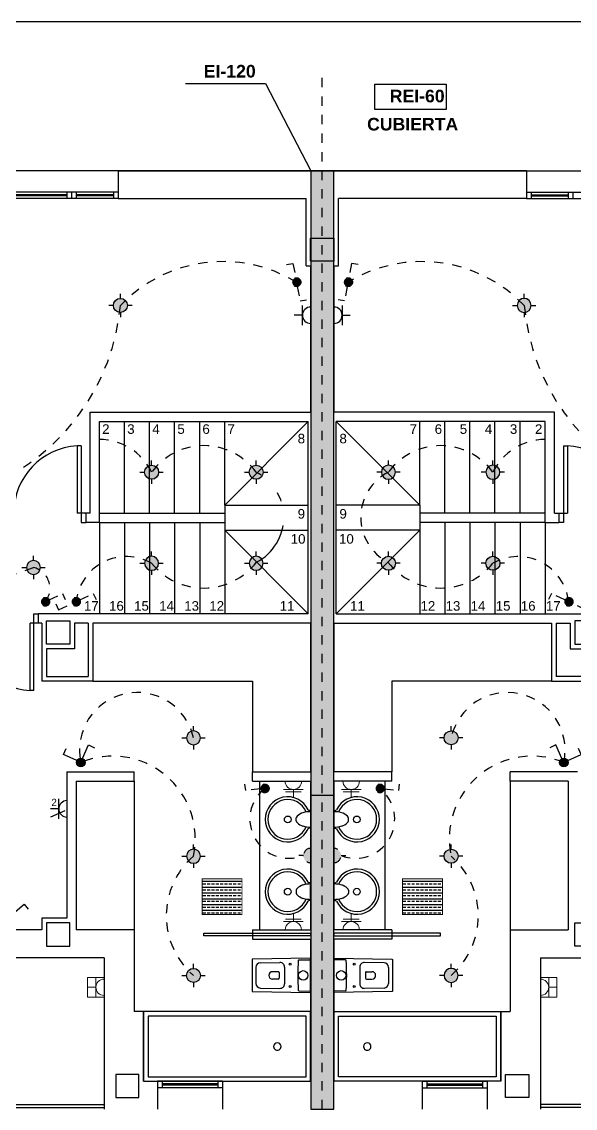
# Model space of a CAD drawing. Header units: millimetres. Extents: x 441156 to 441876, y 4514765 to 4515211.
# Drawn here: x 441441.08 to 441447.04, y 4515143.65 to 4515155.35 of the extents above; entities that cross this region are included whole.
import ezdxf
from ezdxf.enums import TextEntityAlignment as Align

# ---------------------------------------------------------------- set-up
doc = ezdxf.new("R2010")
doc.units = ezdxf.units.MM
for name, pattern in [('CONTINUA', [0]), ('CYPE_RAYAPUNTO', [0.4125, 0.2025, -0.105, 0, -0.105]), ('RAYITAS', [0.375, 0.25, -0.125])]:
    doc.linetypes.add(name, pattern=pattern)
doc.layers.add('01_cartela', color=6, linetype='Continuous', plot=False)
for name, color, linetype in [('01_eléctrico', 170, 'Continuous'), ('01_enchufes', 38, 'Continuous'), ('01_ladrillo', 13, 'Continuous'), ('01_mono PRIMERA', 2, 'Continuous'), ('01_proyección', 4, 'RAYITAS'), ('01_textos', 7, 'Continuous'), ('DIVISION', 5, 'Continuous'), ('INGIN ELECTRICIDAD TIERRAS', 86, 'Continuous')]:
    doc.layers.add(name, color=color, linetype=linetype)
doc.layers.add('INGIN ELECTRICIDAD FUERZA', color=38, linetype='Continuous', lineweight=5)
doc.styles.add('EBRA', font='')
doc.styles.add('NIEVES2', font='sanss___.ttf')
doc.styles.add('NIEVES3', font='swisseb.ttf')
doc.styles.get('EBRA').set_extended_font_data('Century Gothic')
pattern_1 = [(180, (438193.013744, 4515393.409335), (-1e-17, -0.0625), []), (180, (438192.982494, 4515393.440585), (-1e-17, -0.0625), [0.03125, -0.015625])]

# ---------------------------------------------------------------- blocks, each defined once
blk = doc.blocks.new('A$C065C7C63')
at = {"layer": '01_mono PRIMERA', "color": 254}
for p, q in [((7.657, 13.1, 0), (6.157, 13.1, 0)), ((7.657, 13.1, 0), (7.657, 12.8, 0)), ((7.657, 13.1, 0), (12.057, 13.1, 0)), ((12.057, 13.1, 0), (7.657, 13.1, 0)), ((12.057, 13.1, 0), (12.057, 12.8, 0)), ((12.057, 13.1, 0), (13.557, 13.1, 0)), ((7.657, 12.87, 0), (6.157, 12.87, 0)), ((7.107, 12.87, 0), (7.107, 12.8, 0)), ((7.157, 12.87, 0), (7.157, 12.8, 0)), ((7.207, 12.87, 0), (7.207, 12.8, 0)), ((7.607, 12.87, 0), (7.607, 12.8, 0)), ((12.057, 12.87, 0), (13.557, 12.87, 0)), ((12.107, 12.87, 0), (12.107, 12.8, 0)), ((12.507, 12.87, 0), (12.507, 12.8, 0)), ((12.557, 12.87, 0), (12.557, 12.8, 0)), ((7.657, 12.8, 0), (6.157, 12.8, 0)), ((7.107, 12.842, 0), (6.207, 12.842, 0)), ((7.107, 12.828, 0), (6.207, 12.828, 0)), ((7.607, 12.842, 0), (7.207, 12.842, 0)), ((7.607, 12.828, 0), (7.207, 12.828, 0)), ((7.657, 12.8, 0), (9.682, 12.8, 0)), ((9.682, 12.075, 0), (9.682, 12.8, 0)), ((10.032, 12.075, 0), (10.032, 12.8, 0)), ((12.057, 12.8, 0), (10.032, 12.8, 0)), ((12.057, 12.8, 0), (13.557, 12.8, 0)), ((12.107, 12.842, 0), (12.507, 12.842, 0)), ((12.107, 12.828, 0), (12.507, 12.828, 0)), ((9.682, 12.075, 0), (9.732, 12.075, 0)), ((9.732, 12.075, 0), (9.732, 10.5, 0)), ((9.982, 12.075, 0), (9.982, 10.5, 0)), ((9.982, 12.075, 0), (10.032, 12.075, 0)), ((7.357, 10.5, 0), (9.732, 10.5, 0)), ((7.357, 9.415, 0), (7.357, 10.5, 0)), ((12.357, 10.5, 0), (9.982, 10.5, 0)), ((12.357, 9.415, 0), (12.357, 10.5, 0)), ((7.457, 10.4, 0), (9.707, 10.4, 0)), ((7.457, 9.315, 0), (7.457, 10.4, 0)), ((7.727, 9.415, 0), (7.727, 10.4, 0)), ((7.997, 9.415, 0), (7.997, 10.4, 0)), ((8.267, 9.415, 0), (8.267, 10.4, 0)), ((8.537, 9.415, 0), (8.537, 10.4, 0)), ((8.807, 9.5, 0), (8.807, 10.4, 0)), ((8.807, 9.5, 0), (9.707, 10.4, 0)), ((9.707, 8.33, 0), (9.707, 10.4, 0)), ((12.257, 10.4, 0), (10.007, 10.4, 0)), ((10.907, 9.5, 0), (10.007, 10.4, 0)), ((10.007, 8.33, 0), (10.007, 10.4, 0)), ((10.907, 9.5, 0), (10.907, 10.4, 0)), ((11.177, 9.415, 0), (11.177, 10.4, 0)), ((11.447, 9.415, 0), (11.447, 10.4, 0)), ((11.717, 9.415, 0), (11.717, 10.4, 0)), ((11.987, 9.415, 0), (11.987, 10.4, 0)), ((12.257, 9.315, 0), (12.257, 10.4, 0)), ((7.259, 10.139, 0), (7.217, 10.139, 0)), ((7.217, 10.139, 0), (7.217, 9.415, 0)), ((7.259, 10.139, 0), (7.259, 9.315, 0)), ((12.456, 10.139, 0), (12.497, 10.139, 0)), ((12.456, 10.139, 0), (12.456, 9.315, 0)), ((12.497, 10.139, 0), (12.497, 9.415, 0)), ((8.807, 9.5, 0), (8.807, 8.33, 0)), ((8.807, 9.5, 0), (9.707, 9.5, 0)), ((10.907, 9.5, 0), (10.007, 9.5, 0)), ((10.907, 9.5, 0), (10.907, 8.33, 0)), ((7.309, 9.415, 0), (7.217, 9.415, 0)), ((7.357, 9.415, 0), (7.309, 9.415, 0)), ((7.309, 9.415, 0), (7.309, 9.315, 0)), ((7.457, 9.415, 0), (8.807, 9.415, 0)), ((12.257, 9.415, 0), (10.907, 9.415, 0)), ((12.357, 9.415, 0), (12.406, 9.415, 0)), ((12.406, 9.415, 0), (12.406, 9.315, 0)), ((12.406, 9.415, 0), (12.497, 9.415, 0)), ((7.259, 9.315, 0), (7.309, 9.315, 0)), ((7.457, 9.315, 0), (7.309, 9.315, 0)), ((7.457, 9.315, 0), (7.457, 8.33, 0)), ((7.457, 9.315, 0), (8.807, 9.315, 0)), ((7.727, 9.315, 0), (7.727, 8.33, 0)), ((7.997, 9.315, 0), (7.997, 8.33, 0)), ((8.267, 9.315, 0), (8.267, 8.33, 0)), ((8.537, 9.315, 0), (8.537, 8.33, 0)), ((8.807, 9.315, 0), (8.807, 9.23, 0)), ((10.907, 9.315, 0), (10.907, 9.23, 0)), ((12.257, 9.315, 0), (10.907, 9.315, 0)), ((11.177, 9.315, 0), (11.177, 8.33, 0)), ((11.447, 9.315, 0), (11.447, 8.33, 0)), ((11.717, 9.315, 0), (11.717, 8.33, 0)), ((11.987, 9.315, 0), (11.987, 8.33, 0)), ((12.257, 9.315, 0), (12.257, 8.33, 0)), ((12.257, 9.315, 0), (12.406, 9.315, 0)), ((12.456, 9.315, 0), (12.406, 9.315, 0)), ((8.807, 9.23, 0), (9.707, 9.23, 0)), ((8.807, 9.23, 0), (9.707, 8.33, 0)), ((10.907, 9.23, 0), (10.007, 9.23, 0)), ((10.907, 9.23, 0), (10.007, 8.33, 0)), ((6.751, 7.506, 0), (6.751, 8.33, 0)), ((6.751, 8.33, 0), (6.801, 8.33, 0)), ((9.707, 8.33, 0), (6.801, 8.33, 0)), ((6.801, 8.23, 0), (6.801, 8.33, 0)), ((10.007, 8.33, 0), (12.913, 8.33, 0)), ((6.801, 8.23, 0), (6.71, 8.23, 0)), ((6.71, 7.506, 0), (6.71, 8.23, 0)), ((6.837, 8.23, 0), (6.801, 8.23, 0)), ((6.837, 8.23, 0), (6.837, 7.605, 0)), ((7.337, 8.23, 0), (7.187, 8.23, 0)), ((7.187, 8.23, 0), (7.187, 7.955, 0)), ((7.337, 8.23, 0), (7.337, 7.655, 0)), ((9.732, 8.23, 0), (7.387, 8.23, 0)), ((7.387, 8.23, 0), (7.387, 7.605, 0)), ((9.732, 8.23, 0), (9.732, 6.63, 0)), ((9.982, 8.23, 0), (9.982, 6.63, 0)), ((9.982, 8.23, 0), (12.327, 8.23, 0)), ((12.327, 8.23, 0), (12.327, 7.605, 0)), ((12.377, 8.23, 0), (12.527, 8.23, 0)), ((12.377, 8.23, 0), (12.377, 7.655, 0)), ((12.527, 8.23, 0), (12.527, 7.955, 0)), ((7.187, 7.955, 0), (6.887, 7.955, 0)), ((6.887, 7.955, 0), (6.887, 7.655, 0)), ((12.527, 7.955, 0), (12.827, 7.955, 0)), ((7.387, 7.605, 0), (6.837, 7.605, 0)), ((6.887, 7.655, 0), (7.337, 7.655, 0)), ((7.387, 7.605, 0), (9.107, 7.605, 0)), ((9.107, 7.605, 0), (9.107, 6.63, 0)), ((10.607, 7.605, 0), (10.607, 6.63, 0)), ((12.327, 7.605, 0), (10.607, 7.605, 0)), ((12.327, 7.605, 0), (12.877, 7.605, 0)), ((12.827, 7.655, 0), (12.377, 7.655, 0)), ((6.751, 7.506, 0), (6.71, 7.506, 0)), ((7.107, 6.63, 0), (7.832, 6.63, 0)), ((7.832, 6.53, 0), (7.832, 6.63, 0)), ((9.107, 6.63, 0), (9.732, 6.63, 0)), ((9.107, 6.53, 0), (9.107, 6.63, 0)), ((10.607, 6.63, 0), (9.982, 6.63, 0)), ((10.607, 6.53, 0), (10.607, 6.63, 0)), ((12.607, 6.63, 0), (11.882, 6.63, 0)), ((11.882, 6.53, 0), (11.882, 6.63, 0)), ((7.207, 6.53, 0), (7.207, 4.93, 0)), ((7.207, 6.53, 0), (7.832, 6.53, 0)), ((7.832, 6.53, 0), (7.832, 4.93, 0)), ((9.107, 6.53, 0), (9.732, 6.53, 0)), ((9.182, 6.53, 0), (9.182, 4.93, 0)), ((9.732, 6.53, 0), (9.732, 4.93, 0)), ((9.982, 6.53, 0), (9.982, 4.93, 0)), ((9.982, 6.53, 0), (9.982, 4.93, 0)), ((10.607, 6.53, 0), (9.982, 6.53, 0)), ((10.532, 6.53, 0), (10.532, 4.93, 0)), ((11.882, 6.53, 0), (11.882, 4.93, 0)), ((12.507, 6.53, 0), (11.882, 6.53, 0)), ((12.507, 6.53, 0), (12.507, 4.93, 0)), ((9.73, 6.215, 0), (9.715, 6.215, 0)), ((9.732, 6.213, 0), (9.732, 6.025, 0)), ((9.982, 6.213, 0), (9.982, 6.025, 0)), ((9.985, 6.215, 0), (9.999, 6.215, 0)), ((9.575, 6.104, 0), (9.575, 6.134, 0)), ((10.139, 6.104, 0), (10.139, 6.134, 0)), ((9.73, 6.022, 0), (9.715, 6.023, 0)), ((9.985, 6.022, 0), (9.999, 6.023, 0)), ((9.73, 5.438, 0), (9.715, 5.437, 0)), ((9.732, 5.247, 0), (9.732, 5.435, 0)), ((9.982, 5.247, 0), (9.982, 5.435, 0)), ((9.985, 5.438, 0), (9.999, 5.437, 0)), ((9.575, 5.356, 0), (9.575, 5.326, 0)), ((10.139, 5.356, 0), (10.139, 5.326, 0)), ((9.73, 5.245, 0), (9.715, 5.245, 0)), ((9.985, 5.245, 0), (9.999, 5.245, 0)), ((6.837, 4.93, 0), (6.407, 4.93, 0)), ((7.832, 4.93, 0), (7.207, 4.93, 0)), ((7.832, 4.93, 0), (7.832, 4.05, 0)), ((9.107, 4.93, 0), (9.732, 4.93, 0)), ((9.107, 4.93, 0), (9.107, 4.894, 0)), ((10.607, 4.93, 0), (9.982, 4.93, 0)), ((10.607, 4.93, 0), (10.607, 4.894, 0)), ((11.882, 4.93, 0), (12.507, 4.93, 0)), ((11.882, 4.93, 0), (11.882, 4.05, 0)), ((9.107, 4.894, 0), (9.107, 4.866, 0)), ((9.107, 4.866, 0), (9.107, 4.83, 0)), ((9.107, 4.83, 0), (9.732, 4.83, 0)), ((9.732, 4.83, 0), (9.732, 3.3, 0)), ((9.982, 4.83, 0), (9.982, 3.3, 0)), ((10.607, 4.83, 0), (9.982, 4.83, 0)), ((10.607, 4.894, 0), (10.607, 4.866, 0)), ((10.607, 4.866, 0), (10.607, 4.83, 0)), ((7.507, 4.63, 0), (6.407, 4.63, 0)), ((7.507, 4.63, 0), (7.507, 3, 0)), ((9.191, 4.576, 0), (9.401, 4.58, 0)), ((9.605, 4.606, 0), (9.732, 4.608, 0)), ((10.109, 4.606, 0), (9.982, 4.608, 0)), ((10.523, 4.576, 0), (10.313, 4.58, 0)), ((12.207, 4.63, 0), (13.307, 4.63, 0)), ((12.207, 4.63, 0), (12.207, 3, 0)), ((9.142, 4.526, 0), (9.142, 4.354, 0)), ((9.382, 4.48, 0), (9.322, 4.48, 0)), ((9.392, 4.47, 0), (9.392, 4.41, 0)), ((9.452, 4.53, 0), (9.452, 4.35, 0)), ((10.262, 4.53, 0), (10.262, 4.35, 0)), ((10.322, 4.47, 0), (10.322, 4.41, 0)), ((10.332, 4.48, 0), (10.392, 4.48, 0)), ((10.572, 4.526, 0), (10.572, 4.354, 0)), ((9.382, 4.4, 0), (9.322, 4.4, 0)), ((10.332, 4.4, 0), (10.392, 4.4, 0)), ((9.191, 4.304, 0), (9.401, 4.3, 0)), ((9.605, 4.274, 0), (9.732, 4.272, 0)), ((10.109, 4.274, 0), (9.982, 4.272, 0)), ((10.523, 4.304, 0), (10.313, 4.3, 0)), ((7.932, 3.3, 0), (8.082, 3.3, 0)), ((8.782, 3.3, 0), (8.082, 3.3, 0)), ((8.082, 3.3, 0), (8.082, 3, 0)), ((8.132, 3.3, 0), (8.132, 3.23, 0)), ((8.732, 3.3, 0), (8.732, 3.23, 0)), ((8.782, 3.3, 0), (9.732, 3.3, 0)), ((8.782, 3.3, 0), (8.782, 3, 0)), ((10.932, 3.3, 0), (9.982, 3.3, 0)), ((10.932, 3.3, 0), (10.932, 3, 0)), ((10.932, 3.3, 0), (11.632, 3.3, 0)), ((10.982, 3.3, 0), (10.982, 3.23, 0)), ((11.582, 3.3, 0), (11.582, 3.23, 0)), ((11.632, 3.3, 0), (11.632, 3, 0)), ((11.782, 3.3, 0), (11.632, 3.3, 0)), ((8.782, 3.23, 0), (8.082, 3.23, 0)), ((8.732, 3.272, 0), (8.132, 3.272, 0)), ((8.732, 3.258, 0), (8.132, 3.258, 0)), ((10.932, 3.23, 0), (11.632, 3.23, 0)), ((10.982, 3.272, 0), (11.582, 3.272, 0)), ((10.982, 3.258, 0), (11.582, 3.258, 0)), ((2.057, 3.05, 0), (7.507, 3.05, 0)), ((17.657, 3.05, 0), (12.207, 3.05, 0)), ((2.027, 3.02, 0), (7.507, 3.02, 0)), ((17.687, 3.02, 0), (12.207, 3.02, 0))]:
    blk.add_line(p, q, dxfattribs=at)
for points in [[(9.732, 12.375), (9.982, 12.375), (9.982, 12.125), (9.732, 12.125), (9.732, 12.375)], [(7.137, 8.005), (6.887, 8.005), (6.887, 8.255), (7.137, 8.255), (7.137, 8.005)], [(12.577, 8.005), (12.827, 8.005), (12.827, 8.255), (12.577, 8.255), (12.577, 8.005)], [(6.887, 4.755), (7.137, 4.755), (7.137, 5.005), (6.887, 5.005), (6.887, 4.755)], [(12.827, 4.755), (12.577, 4.755), (12.577, 5.005), (12.827, 5.005), (12.827, 4.755)], [(7.632, 3.125), (7.882, 3.125), (7.882, 3.375), (7.632, 3.375), (7.632, 3.125)], [(12.082, 3.125), (11.832, 3.125), (11.832, 3.375), (12.082, 3.375), (12.082, 3.125)]]:
    blk.add_lwpolyline(points, close=True, dxfattribs=at)
for points in [[(7.107, 6.63), (7.107, 5.055), (6.837, 5.055), (6.837, 4.93)], [(7.932, 3.3), (7.932, 4.05), (7.832, 4.05)], [(11.782, 3.3), (11.782, 4.05), (11.882, 4.05)]]:
    blk.add_lwpolyline(points, dxfattribs=at)
at = {"layer": '01_mono PRIMERA', "color": 254, "elevation": 0}
for points in [[(8.582, 4.894), (9.732, 4.894), (9.732, 4.866), (8.582, 4.866)], [(11.132, 4.894), (9.982, 4.894), (9.982, 4.866), (11.132, 4.866)], [(9.732, 4.05), (7.932, 4.05), (7.932, 3.3), (9.732, 3.3)], [(9.682, 4), (7.982, 4), (7.982, 3.35), (9.682, 3.35)], [(9.982, 4.05), (11.782, 4.05), (11.782, 3.3), (9.982, 3.3)], [(10.032, 4), (11.732, 4), (11.732, 3.35), (10.032, 3.35)]]:
    blk.add_lwpolyline(points, close=True, dxfattribs=at)
at = {"layer": '01_mono PRIMERA', "color": 254, "elevation": 0, "flags": 128}
for points in [[(9.732, 4.621, 0.414214), (9.728, 4.625), (9.727, 4.625), (9.107, 4.615, 0.436396), (9.102, 4.611), (9.102, 4.269, 0.436396), (9.107, 4.265), (9.727, 4.255), (9.728, 4.255, 0.414214), (9.732, 4.259)], [(9.982, 4.621, -0.414214), (9.986, 4.625), (9.987, 4.625), (10.608, 4.615, -0.436396), (10.612, 4.611), (10.612, 4.269, -0.436396), (10.608, 4.265), (9.987, 4.255), (9.986, 4.255, -0.414214), (9.982, 4.259)]]:
    blk.add_lwpolyline(points, format="xyb", close=True, dxfattribs=at)
at = {"layer": '01_mono PRIMERA', "color": 254}
for centre, radius in [((9.485, 6.119, 0), 0.036), ((10.23, 6.119, 0), 0.036), ((9.485, 5.341, 0), 0.036), ((10.23, 5.341, 0), 0.036), ((9.512, 4.56, 0), 0.01), ((10.202, 4.56, 0), 0.01), ((9.652, 4.44, 0), 0.051), ((10.062, 4.44, 0), 0.051), ((9.512, 4.32, 0), 0.01), ((10.202, 4.32, 0), 0.01)]:
    blk.add_circle(centre, radius, dxfattribs=at)
for centre, radius, start, end in [((7.259, 9.415, 0), 0.725, 93.2758, 180), ((12.456, 9.415, 0), 0.725, 0, 86.7242), ((6.751, 8.23, 0), 0.725, 180, 266.7242), ((9.485, 6.119, 0), 0.243, 24.8749, 335.1251), ((9.485, 6.119, 0), 0.213, 22.0656, 338.0564), ((10.23, 6.119, 0), 0.243, 204.8749, 155.1251), ((10.23, 6.119, 0), 0.213, 201.9436, 157.9344), ((9.729, 5.923, 0), 0.279, 89.383, 106.8165), ((9.716, 6.228, 0), 0.0128, 210.5291, 266.214), ((9.73, 6.213, 0), 0.0027, 360, 83.3159), ((9.985, 6.213, 0), 0.0027, 96.6841, 180), ((9.985, 5.923, 0), 0.279, 73.1835, 90.617), ((9.998, 6.228, 0), 0.0128, 273.786, 329.4709), ((9.623, 6.119, 0), 0.0498, 135.6956, 162.5904), ((9.623, 6.119, 0), 0.0498, 197.9532, 224.3044), ((9.69, 6.054, 0), 0.143, 106.8165, 135.6956), ((9.69, 6.184, 0), 0.143, 224.3044, 253.1835), ((10.025, 6.054, 0), 0.143, 44.3044, 73.1835), ((10.025, 6.184, 0), 0.143, 286.8165, 315.6956), ((10.092, 6.119, 0), 0.0498, 17.4096, 44.3044), ((10.092, 6.119, 0), 0.0498, 315.6956, 342.0468), ((9.729, 6.315, 0), 0.279, 253.1835, 270.617), ((9.716, 6.01, 0), 0.0128, 93.786, 149.4709), ((9.73, 6.025, 0), 0.0027, 276.6841, 360), ((9.985, 6.315, 0), 0.279, 269.383, 286.8165), ((9.985, 6.025, 0), 0.0027, 180, 263.3159), ((9.998, 6.01, 0), 0.0128, 30.5291, 86.214), ((9.485, 5.341, 0), 0.243, 24.8749, 335.1251), ((9.485, 5.341, 0), 0.213, 21.9436, 337.9344), ((10.23, 5.341, 0), 0.243, 204.8749, 155.1251), ((10.23, 5.341, 0), 0.213, 202.0656, 158.0564), ((9.69, 5.276, 0), 0.143, 106.8165, 135.6956), ((9.729, 5.145, 0), 0.279, 89.383, 106.8165), ((9.716, 5.45, 0), 0.0128, 210.5291, 266.214), ((9.73, 5.435, 0), 0.0027, 0, 83.3159), ((9.985, 5.435, 0), 0.0027, 96.6841, 180), ((9.985, 5.145, 0), 0.279, 73.1835, 90.617), ((9.998, 5.45, 0), 0.0128, 273.786, 329.4709), ((10.025, 5.276, 0), 0.143, 44.3044, 73.1835), ((9.623, 5.341, 0), 0.0498, 135.6956, 162.0468), ((9.623, 5.341, 0), 0.0498, 197.4096, 224.3044), ((9.69, 5.406, 0), 0.143, 224.3044, 253.1835), ((9.729, 5.537, 0), 0.279, 253.1835, 270.617), ((9.985, 5.537, 0), 0.279, 269.383, 286.8165), ((10.025, 5.406, 0), 0.143, 286.8165, 315.6956), ((10.092, 5.341, 0), 0.0498, 17.9532, 44.3044), ((10.092, 5.341, 0), 0.0498, 315.6956, 342.5904), ((9.716, 5.232, 0), 0.0128, 93.786, 149.4709), ((9.73, 5.247, 0), 0.0027, 276.6841, 0), ((9.985, 5.247, 0), 0.0027, 180, 263.3159), ((9.998, 5.232, 0), 0.0128, 30.5291, 86.214), ((9.192, 4.526, 0), 0.05, 90.924, 180), ((9.402, 4.53, 0), 0.05, 360, 90.924), ((12.576, 4.44, 0), 2.982, 176.9359, 183.0641), ((9.605, 4.599, 0), 0.007, 90.924, 176.9359), ((10.109, 4.599, 0), 0.007, 3.0641, 89.076), ((7.138, 4.44, 0), 2.982, 356.9359, 3.0641), ((10.312, 4.53, 0), 0.05, 89.076, 180), ((10.522, 4.526, 0), 0.05, 0, 89.076), ((9.322, 4.44, 0), 0.04, 90, 270), ((9.382, 4.47, 0), 0.01, 360, 90), ((10.332, 4.47, 0), 0.01, 90, 180), ((10.392, 4.44, 0), 0.04, 270, 90), ((9.192, 4.354, 0), 0.05, 180, 269.076), ((9.382, 4.41, 0), 0.01, 270, 360), ((9.402, 4.35, 0), 0.05, 269.076, 360), ((10.312, 4.35, 0), 0.05, 180, 270.924), ((10.332, 4.41, 0), 0.01, 180, 270), ((10.522, 4.354, 0), 0.05, 270.924, 0), ((9.605, 4.281, 0), 0.007, 183.0641, 269.076), ((10.109, 4.281, 0), 0.007, 270.924, 356.9359), ((9.373, 3.675, 0), 0.04, 0.0137, 180.0137), ((9.373, 3.675, 0), 0.04, 180.0137, 0.0137), ((10.342, 3.675, 0), 0.04, 359.9863, 179.9863), ((10.342, 3.675, 0), 0.04, 179.9863, 359.9863)]:
    blk.add_arc(centre, radius, start, end, dxfattribs=at)
at = {"layer": '01_mono PRIMERA', "color": 254, "style": 'NIEVES2'}
for s, height, p in [('2', 0.103, (7.526, 10.268, 0)), ('3', 0.103, (7.796, 10.268, 0)), ('4', 0.103, (8.066, 10.268, 0)), ('5', 0.103, (8.336, 10.268, 0)), ('6', 0.103, (8.606, 10.268, 0)), ('7', 0.103, (8.876, 10.268, 0)), ('7', 0.103, (10.838, 10.268, 0)), ('6', 0.103, (11.108, 10.268, 0)), ('5', 0.103, (11.378, 10.268, 0)), ('4', 0.103, (11.648, 10.268, 0)), ('3', 0.103, (11.918, 10.268, 0)), ('2', 0.103, (12.188, 10.268, 0)), ('8', 0.103, (9.632, 10.166, 0)), ('8', 0.103, (10.082, 10.166, 0)), ('9', 0.103, (9.632, 9.356, 0)), ('9', 0.103, (10.082, 9.356, 0)), ('10', 0.1026, (9.597, 9.086, 0)), ('10', 0.1026, (10.117, 9.086, 0)), ('17', 0.1026, (7.37, 8.365, 0)), ('16', 0.1026, (7.64, 8.365, 0)), ('15', 0.1026, (7.91, 8.365, 0)), ('14', 0.1026, (8.18, 8.365, 0)), ('13', 0.1026, (8.45, 8.365, 0)), ('12', 0.1026, (8.72, 8.365, 0)), ('11', 0.1026, (9.478, 8.365, 0)), ('11', 0.1026, (10.236, 8.365, 0)), ('12', 0.1026, (10.995, 8.365, 0)), ('13', 0.1026, (11.265, 8.365, 0)), ('14', 0.1026, (11.535, 8.365, 0)), ('15', 0.1026, (11.805, 8.365, 0)), ('16', 0.1026, (12.075, 8.365, 0)), ('17', 0.1026, (12.345, 8.365, 0))]:
    blk.add_text(s, height=height, dxfattribs=at).set_placement(p, align=Align.CENTER)
blk = doc.blocks.new('Tabla de simbolos_Salida para lampara incandescente_ vapor de mercurio o similar_ empotrada en techo')
at = {"layer": '01_eléctrico'}
h = blk.add_hatch(color=170, dxfattribs=at)
edge = h.paths.add_edge_path()
edge.add_arc((0, 0), 0.0825, 0, 360)
at = {"layer": '01_eléctrico', "color": 170}
for p, q in [((0, 0.0825), (0, 0.1375)), ((-0.1375, 0), (-0.0825, 0)), ((0.0825, 0), (0.1375, 0)), ((0, -0.0825), (0, -0.1375))]:
    blk.add_line(p, q, dxfattribs=at)
blk.add_circle((0, 0), 0.0825, dxfattribs=at)

msp = doc.modelspace()

# ---------------------------------------------------------------- hatches: boundary and pattern name
at = {"layer": '01_eléctrico', "linetype": 'CYPE_RAYAPUNTO', "ltscale": 0.5}
h = msp.add_hatch(color=170, dxfattribs=at)
h.dxf.hatch_style = 1
edge = h.paths.add_edge_path()
edge.add_arc((441444.03766441, 4515152.54468348), 0.04703331, 129.543017912, 489.543017912, ccw=False)
h = msp.add_hatch(color=170, dxfattribs=at)
h.dxf.hatch_style = 1
edge = h.paths.add_edge_path()
edge.add_arc((441444.59354556, 4515152.54468348), 0.04703331, 50.456982087, 410.456982087)
h = msp.add_hatch(color=170, dxfattribs=at)
h.dxf.hatch_style = 1
edge = h.paths.add_edge_path()
edge.add_arc((441441.33186356, 4515149.10547027), 0.04703331, 176.480007102, 536.480007102)
h = msp.add_hatch(color=170, dxfattribs=at)
h.dxf.hatch_style = 1
edge = h.paths.add_edge_path()
edge.add_arc((441441.66220884, 4515149.10547027), 0.04703331, 176.480007102, 536.480007102)
h = msp.add_hatch(color=170, dxfattribs=at)
h.dxf.hatch_style = 1
edge = h.paths.add_edge_path()
edge.add_arc((441446.96900114, 4515149.10547027), 0.04703331, 3.519992897, 363.519992897, ccw=False)
at = {"layer": '01_eléctrico', "linetype": 'CONTINUA', "ltscale": 0.25}
h = msp.add_hatch(color=170, dxfattribs=at)
h.dxf.hatch_style = 1
edge = h.paths.add_edge_path()
edge.add_arc((441441.71469645, 4515147.37613232), 0.04703331, 476.916584899, 836.916584899)
h = msp.add_hatch(color=170, dxfattribs=at)
h.dxf.hatch_style = 1
edge = h.paths.add_edge_path()
edge.add_arc((441446.91651353, 4515147.37613232), 0.04703331, -296.9165849, 63.0834151, ccw=False)
at = {"layer": '01_eléctrico', "linetype": 'CYPE_RAYAPUNTO', "ltscale": 0.25}
h = msp.add_hatch(color=170, dxfattribs=at)
h.dxf.hatch_style = 1
edge = h.paths.add_edge_path()
edge.add_arc((441443.6952574, 4515147.0962394), 0.04703331, 237.463564805, 597.463564805)
h = msp.add_hatch(color=170, dxfattribs=at)
h.dxf.hatch_style = 1
edge = h.paths.add_edge_path()
edge.add_arc((441444.93595258, 4515147.0962394), 0.04703331, -57.463564806, 302.536435194, ccw=False)
for points in [[(441444.19035759, 4515146.29662411), (441444.19085347, 4515146.45172111, 1)], [(441444.44085238, 4515146.29662411), (441444.44035651, 4515146.45172111, -1)]]:
    msp.add_hatch(color=170, dxfattribs=at).paths.add_polyline_path(points)
at = {"layer": '01_ladrillo', "true_color": 0x7c8692}
h = msp.add_hatch(dxfattribs=at)
h.set_pattern_fill('ANGLE', color=252)
h.set_pattern_definition([(0, (32.8824, 1.111), (0, 6.985), [5.08, -1.905]), (90, (32.8824, 1.111), (-6.985, 4e-16), [5.08, -1.905])])
h.paths.add_polyline_path([(441444.19060508, 4515143.64417573), (441444.4406049, 4515143.64417573), (441444.4406049, 4515153.74417573), (441444.19060508, 4515153.74417573)])
at = {"layer": 'DIVISION'}
h = msp.add_hatch(color=254, dxfattribs=at)
h.dxf.hatch_style = 1
h.paths.add_polyline_path([(441444.19060508, 4515143.64417573), (441444.4406049, 4515143.64417573), (441444.4406049, 4515153.74417573), (441444.19060508, 4515153.74417573)])
at = {"layer": 'INGIN ELECTRICIDAD TIERRAS', "linetype": 'Continuous'}
h = msp.add_hatch(dxfattribs=at)
h.set_pattern_fill('ANSI33', color=256, scale=0.25, angle=135)
h.set_pattern_definition(pattern_1)
h.paths.add_polyline_path([(441443.45070674, 4515146.12313574), (441443.0217629, 4515146.12313574), (441443.0217629, 4515145.74089437), (441443.45070674, 4515145.74089437)])
h = msp.add_hatch(dxfattribs=at)
h.set_pattern_fill('ANSI33', color=256, scale=0.25, angle=135)
h.set_pattern_definition(pattern_1)
h.paths.add_polyline_path([(441445.18050324, 4515146.12313574), (441445.60944708, 4515146.12313574), (441445.60944708, 4515145.74089437), (441445.18050324, 4515145.74089437)])

# ---------------------------------------------------------------- linework, layer by layer
at = {"layer": '01_cartela', "color": 3}
msp.add_lwpolyline([(441432.47255193, 4515155.34750872), (441432.47255193, 4515133.8124847), (441463.11053999, 4515133.8124847), (441463.11053999, 4515155.34750872)], close=True, dxfattribs=at)
at = {"layer": '01_eléctrico'}
for p, q in [((441444.19059155, 4515146.24491063, -0.00000053), (441444.19141801, 4515146.50340564, -0.00000053)), ((441444.19059155, 4515146.24491063, -0.00000053), (441444.19141801, 4515146.50340564, -0.00000053)), ((441444.44061843, 4515146.24491063, -0.00000053), (441444.43979197, 4515146.50340564, -0.00000053)), ((441444.44061843, 4515146.24491063, -0.00000053), (441444.43979197, 4515146.50340564, -0.00000053))]:
    msp.add_line(p, q, dxfattribs=at)
at = {"layer": '01_eléctrico', "color": 170, "linetype": 'CYPE_RAYAPUNTO', "ltscale": 0.25}
for p, q in [((441444.11305703, 4515146.37442055, -0.00000053), (441444.06135803, 4515146.37458584, -0.00000053)), ((441444.51815294, 4515146.37442055, -0.00000053), (441444.56985194, 4515146.37458584, -0.00000053))]:
    msp.add_line(p, q, dxfattribs=at)
at = {"layer": '01_eléctrico', "color": 170, "linetype": 'CYPE_RAYAPUNTO', "ltscale": 0.5, "elevation": -0.00000053}
for points in [[(441443.93014671, 4515152.73378357), (441443.99947073, 4515152.74687854), (441444.02893443, 4515152.59089949)], [(441444.70106326, 4515152.73378357), (441444.63173924, 4515152.74687854), (441444.60227555, 4515152.59089949)], [(441444.0463944, 4515152.49846746), (441444.07585809, 4515152.34248841), (441444.14518212, 4515152.35558339)], [(441444.58481558, 4515152.49846746), (441444.55535188, 4515152.34248841), (441444.48602786, 4515152.35558339)], [(441441.37437637, 4515149.12558974), (441441.51785713, 4515149.19349296), (441441.54803634, 4515149.12972374)], [(441441.70472166, 4515149.12558974), (441441.84820241, 4515149.19349296), (441441.87838162, 4515149.12972374)], [(441446.92648832, 4515149.12558974), (441446.78300757, 4515149.19349296), (441446.75282836, 4515149.12972374)], [(441441.44603606, 4515149.0812168), (441441.47621527, 4515149.01744757), (441441.61969602, 4515149.0853508)], [(441447.18517391, 4515149.0812168), (441447.1549947, 4515149.01744757), (441447.01151395, 4515149.0853508)]]:
    msp.add_lwpolyline(points, dxfattribs=at)
at = {"layer": '01_eléctrico', "color": 170, "linetype": 'CONTINUA', "ltscale": 0.25}
for points, elevation in [([(441441.67179547, 4515147.39541024), (441441.52700464, 4515147.46047323), (441441.55592153, 4515147.5248247)], -0.00000053), ([(441441.73397437, 4515147.41903331), (441441.79903736, 4515147.56382413), (441441.86338883, 4515147.53490724)], -0.00000053), ([(441446.89723561, 4515147.41903331), (441446.83217262, 4515147.56382413), (441446.76782114, 4515147.53490724)], -0.00000053), ([(441446.95941451, 4515147.39541024), (441447.10420533, 4515147.46047323), (441447.07528845, 4515147.5248247)], -0.00000053), ([(441440.9831419, 4515145.74601006), (441441.10321889, 4515145.84983245), (441441.14936217, 4515145.7964649)], -0.00004806)]:
    msp.add_lwpolyline(points, dxfattribs=dict(at, elevation=elevation))
at = {"layer": '01_eléctrico', "color": 170, "linetype": 'CYPE_RAYAPUNTO', "ltscale": 0.25, "elevation": -0.00000053}
for points in [[(441443.64851262, 4515147.09103759), (441443.49074901, 4515147.0734815), (441443.4829463, 4515147.14359866)], [(441444.98269735, 4515147.09103759), (441445.14046097, 4515147.0734815), (441445.14826367, 4515147.14359866)]]:
    msp.add_lwpolyline(points, dxfattribs=at)
at = {"layer": '01_eléctrico', "color": 170, "linetype": 'CYPE_RAYAPUNTO', "ltscale": 0.5}
for centre in [(441444.03766441, 4515152.54468348, -0.00000053), (441444.59354556, 4515152.54468348, -0.00000053), (441441.33186356, 4515149.10547027, -0.00000053), (441441.66220884, 4515149.10547027, -0.00000053), (441446.96900114, 4515149.10547027, -0.00000053)]:
    msp.add_circle(centre, 0.04703331, dxfattribs=at)
at = {"layer": '01_eléctrico', "color": 170, "linetype": 'CONTINUA', "ltscale": 0.25}
for centre in [(441441.71469645, 4515147.37613232, -0.00000053), (441446.91651353, 4515147.37613232, -0.00000053)]:
    msp.add_circle(centre, 0.04703331, dxfattribs=at)
at = {"layer": '01_eléctrico', "color": 170, "linetype": 'CYPE_RAYAPUNTO', "ltscale": 0.25}
for centre in [(441443.6952574, 4515147.0962394, -0.00000053), (441444.93595258, 4515147.0962394, -0.00000053)]:
    msp.add_circle(centre, 0.04703331, dxfattribs=at)
for centre, radius, start, end in [((441443.24489256, 4515151.23989678, -0.00000053), 1.52674672, 58.717664815, 136.327168212), ((441445.38631742, 4515151.23989678, -0.00000053), 1.52674672, 43.672831789, 121.282335183), ((441439.8193988, 4515152.50076195), 2.33038091, 293.486813266, 354.914103084), ((441448.81181118, 4515152.50076195), 2.33038091, 185.085896915, 246.51318673), ((441441.91113918, 4515150.22209638, -0.00000053), 0.63077097, 26.05737196, 89.59436343), ((441443.0406048, 4515150.08834549, -0.00000053), 0.69680422, 36.128065224, 143.871934764), ((441445.59060517, 4515150.08834549, -0.00000053), 0.69680422, 36.128065235, 143.871934774), ((441446.7200708, 4515150.22209638, -0.00000053), 0.63077097, 90.405636571, 153.942628038), ((441445.2740326, 4515150.01421975, -0.00000053), 0.54388875, 116.919241629, 242.525092412), ((441442.20654615, 4515149.04313746, -0.00000053), 0.54789459, 60.3252862, 173.467436716), ((441446.42466383, 4515149.04313746, -0.00000053), 0.54789459, 6.532563283, 119.674713799), ((441440.3781048, 4515151.48481535, -0.00000053), 2.17394695, 247.650237179, 292.349762821), ((441441.15189111, 4515149.24969067, -0.00000053), 0.23062872, 321.2931583, 76.745492752), ((441443.03797969, 4515149.97495801, -0.00000053), 0.72218013, 219.132798372, 322.134291859), ((441445.59323029, 4515149.97495801, -0.00000053), 0.72218013, 217.865708139, 320.867201626), ((441442.32146628, 4515147.50807346, -0.00000053), 0.62094935, 12.324634721, 192.267898559), ((441446.30974369, 4515147.50807346, -0.00000053), 0.62094935, 347.73210144, 167.675365277), ((441442.05575622, 4515146.55205928, -0.00000053), 0.89186217, 347.992618333, 112.483235181), ((441446.57545376, 4515146.55205928, -0.00000053), 0.89186217, 67.516764819, 192.007381666), ((441443.95665644, 4515146.76571732, -0.00000053), 0.42139567, 128.339313089, 291.786498033), ((441444.67455353, 4515146.76571732, -0.00000053), 0.42139567, 248.213501963, 51.66068691), ((441444.19060553, 4515146.37417261, -0.00000053), 0.0775489, 89.816814668, 269.816814668), ((441444.44060444, 4515146.37417261, -0.00000053), 0.0775489, 270.183185332, 90.183185332), ((441443.48205256, 4515145.72534547, 0.00000282), 0.84732541, 130.825687845, 229.174312303), ((441445.14915741, 4515145.72534547, 0.00000282), 0.84732541, 310.825687697, 49.174312155)]:
    msp.add_arc(centre, radius, start, end, dxfattribs=at)
at = {"layer": '01_eléctrico', "color": 170, "linetype": 'CYPE_RAYAPUNTO', "ltscale": 2.5}
msp.add_arc((441443.35717737, 4515150.01421975, -0.00000053), 0.54388875, 297.474907588, 63.080758367, dxfattribs=at)
at = {"layer": '01_enchufes'}
for p, q in [((441444.1002614, 4515152.29514317, -0.00000053), (441444.1002614, 4515152.08257047, -0.00000053)), ((441444.53094857, 4515152.29514317, -0.00000053), (441444.53094857, 4515152.08257047, -0.00000053)), ((441444.10203284, 4515152.18885682, -0.00000053), (441444.01346088, 4515152.18885682, -0.00000053)), ((441444.52917713, 4515152.18885682, -0.00000053), (441444.61774909, 4515152.18885682, -0.00000053)), ((441441.4752631, 4515146.9828655, -0.00000053), (441441.4752631, 4515146.7702928, -0.00000053)), ((441441.54320835, 4515146.85655082, -0.00000053), (441441.38803496, 4515146.78564099, -0.00000053)), ((441441.47703454, 4515146.87657915, -0.00000053), (441441.38846258, 4515146.87657915, -0.00000053))]:
    msp.add_line(p, q, dxfattribs=at)
for centre, start, end in [((441444.1906048, 4515152.18885682, -0.00000053), 89.99999968, 269.99999968), ((441444.44060517, 4515152.18885682, -0.00000053), 270.00000032, 90.00000032), ((441441.5656065, 4515146.87657915, -0.00000053), 89.99999968, 269.99999968)]:
    msp.add_arc(centre, 0.08857196, start, end, dxfattribs=at)
at = {"layer": '01_proyección', "color": 10, "ltscale": 0.25}
msp.add_line((441444.31560499, 4515139.64417573, -0.00000136), (441444.31560499, 4515154.74417573, -0.00000085), dxfattribs=at)
at = {"layer": '01_textos', "color": 7, "elevation": -0.00000053}
msp.add_lwpolyline([(441444.88253888, 4515154.67397565), (441445.64828454, 4515154.67397565), (441445.64828454, 4515154.40294976), (441444.88253888, 4515154.40294976)], close=True, dxfattribs=at)
at = {"layer": 'DIVISION'}
for p, q in [((441442.84182049, 4515154.68424513, -0.00000053), (441443.70488734, 4515154.68424513, -0.00000053)), ((441443.70488734, 4515154.68424513, -0.00000053), (441444.19060497, 4515153.74417573, -0.00000053))]:
    msp.add_line(p, q, dxfattribs=at)
at = {"layer": 'DIVISION', "elevation": -0.00000053}
msp.add_lwpolyline([(441444.19060508, 4515143.64417573), (441444.4406049, 4515143.64417573), (441444.4406049, 4515153.74417573), (441444.19060508, 4515153.74417573)], close=True, dxfattribs=at)
at = {"layer": 'INGIN ELECTRICIDAD FUERZA'}
for p, q in [((441443.89789649, 4515147.08390573, 0.00000531), (441444.11029649, 4515147.08390573, 0.00000531)), ((441443.91913649, 4515147.05912573, 0.00000531), (441444.08905649, 4515147.05912573, 0.00000531)), ((441444.00409649, 4515147.08567573, 0.00000531), (441444.00409649, 4515146.99717573, 0.00000531)), ((441444.73331348, 4515147.08390573, 0.00000531), (441444.52091348, 4515147.08390573, 0.00000531)), ((441444.71207348, 4515147.05912573, 0.00000531), (441444.54215348, 4515147.05912573, 0.00000531)), ((441444.62711348, 4515147.08567573, 0.00000531), (441444.62711348, 4515146.99717573, 0.00000531)), ((441444.00409649, 4515145.66266949, 0.00000531), (441444.00409649, 4515145.75116949, 0.00000531)), ((441444.62711348, 4515145.66266949, 0.00000531), (441444.62711348, 4515145.75116949, 0.00000531)), ((441443.89789649, 4515145.66443949, 0.00000531), (441444.11029649, 4515145.66443949, 0.00000531)), ((441443.91913649, 4515145.68921949, 0.00000531), (441444.08905649, 4515145.68921949, 0.00000531)), ((441444.73331348, 4515145.66443949, 0.00000531), (441444.52091348, 4515145.66443949, 0.00000531)), ((441444.71207348, 4515145.68921949, 0.00000531), (441444.54215348, 4515145.68921949, 0.00000531)), ((441441.7886048, 4515144.8501071, -0.00000053), (441441.7886048, 4515145.0625071, -0.00000053)), ((441441.7886048, 4515145.0625071, -0.00000053), (441441.9656048, 4515145.0625071, -0.00000053)), ((441441.8753348, 4515144.8501071, -0.00000053), (441441.8753348, 4515145.0625071, -0.00000053)), ((441441.9656048, 4515145.0625071, -0.00000053), (441441.9656048, 4515144.8501071, -0.00000053)), ((441446.84260517, 4515145.0625071, -0.00000053), (441446.66560517, 4515145.0625071, -0.00000053)), ((441446.66560517, 4515145.0625071, -0.00000053), (441446.66560517, 4515144.8501071, -0.00000053)), ((441446.75587517, 4515144.8501071, -0.00000053), (441446.75587517, 4515145.0625071, -0.00000053)), ((441446.84260517, 4515144.8501071, -0.00000053), (441446.84260517, 4515145.0625071, -0.00000053)), ((441441.8771048, 4515144.9563071, -0.00000053), (441441.7886048, 4515144.9563071, -0.00000053)), ((441446.75410517, 4515144.9563071, -0.00000053), (441446.84260517, 4515144.9563071, -0.00000053)), ((441441.9656048, 4515144.8501071, -0.00000053), (441441.7886048, 4515144.8501071, -0.00000053)), ((441446.66560517, 4515144.8501071, -0.00000053), (441446.84260517, 4515144.8501071, -0.00000053))]:
    msp.add_line(p, q, dxfattribs=at)
for centre, start, end in [((441444.00409649, 4515147.17417573, 0.00000531), 180.000000107, 0.000000107), ((441444.62711348, 4515147.17417573, 0.00000531), 179.999999892, 359.999999892), ((441444.00409649, 4515145.57416949, 0.00000531), 359.999999893, 179.999999893), ((441444.62711348, 4515145.57416949, 0.00000531), 0.000000105, 180.000000105), ((441441.9656048, 4515144.9563071, -0.00000053), 90, 270), ((441446.66560517, 4515144.9563071, -0.00000053), 270, 90)]:
    msp.add_arc(centre, 0.0885, start, end, dxfattribs=at)
at = {"layer": 'INGIN ELECTRICIDAD TIERRAS', "const_width": 0.01}
for points in [[(441443.45070674, 4515146.12313574), (441443.0217629, 4515146.12313574), (441443.0217629, 4515145.74089437), (441443.45070674, 4515145.74089437)], [(441445.18050324, 4515146.12313574), (441445.60944708, 4515146.12313574), (441445.60944708, 4515145.74089437), (441445.18050324, 4515145.74089437)]]:
    msp.add_lwpolyline(points, close=True, dxfattribs=at)

# ---------------------------------------------------------------- block references
at = {"layer": '01_eléctrico', "color": 170, "linetype": 'CYPE_RAYAPUNTO', "ltscale": 0.25, "yscale": 0.9132104347832198, "zscale": 0.9132104347832198}
for p, xscale, rotation in [((441442.1406048, 4515152.29417573, -0.00000053), 0.9132104347832198, 179.9999999999695), ((441446.49060517, 4515152.29417573, -0.00000053), -0.9132104347832198, 179.9999999987097), ((441445.02779558, 4515150.49917573, -0.00000053), -0.9132104347832198, 359.9999999986792), ((441446.15341477, 4515150.49917573, -0.00000053), -0.9132104347832198, 359.9999999986792), ((441441.20476896, 4515149.47417573, -0.00000053), -0.9132104347832198, 180), ((441442.47779521, 4515149.51917573, -0.00000053), -0.9132104347832198, 180), ((441443.6034144, 4515149.51917573, -0.00000053), -0.9132104347832198, 180), ((441445.02779558, 4515149.51917573, -0.00000053), 0.9132104347832198, 179.9999999986792), ((441446.15341477, 4515149.51917573, -0.00000053), 0.9132104347832198, 179.9999999986792), ((441442.92810517, 4515147.64061539, -0.00000077), -0.9132104347832198, 180), ((441445.70310481, 4515147.64061539, -0.00000077), 0.9132104347832198, 179.9999999986792), ((441442.92810517, 4515146.36651832, -0.00000053), -0.9132104347832198, 180), ((441445.70310481, 4515146.36651832, -0.00000053), 0.9132104347832198, 179.9999999986792), ((441445.70310481, 4515145.08417261, 0.00000258), -0.9132104347832198, 359.9999999986792)]:
    msp.add_blockref('Tabla de simbolos_Salida para lampara incandescente_ vapor de mercurio o similar_ empotrada en techo', p, dxfattribs=dict(at, xscale=xscale, rotation=rotation))
at = {"layer": '01_eléctrico', "color": 170, "linetype": 'CYPE_RAYAPUNTO', "ltscale": 0.25, "xscale": 0.9132104347832198, "yscale": 0.9132104347832198, "zscale": 0.9132104347832198}
for p in [(441442.47779521, 4515150.49917573, -0.00000053), (441443.6034144, 4515150.49917573, -0.00000053), (441442.92810517, 4515145.08417261, 0.00000258)]:
    msp.add_blockref('Tabla de simbolos_Salida para lampara incandescente_ vapor de mercurio o similar_ empotrada en techo', p, dxfattribs=at)
at = {"layer": '01_mono PRIMERA', "color": 170, "linetype": 'CYPE_RAYAPUNTO', "ltscale": 2.5}
msp.add_blockref('A$C065C7C63', (441434.45838567, 4515140.64417545), dxfattribs=at)

# ---------------------------------------------------------------- texts
at = {"layer": '01_enchufes', "style": 'EBRA'}
msp.add_text('2', height=0.07830029, rotation=360, dxfattribs=at).set_placement((441441.39782845, 4515146.90667308, -0.00000053))
at = {"layer": '01_textos', "color": 5, "ltscale": 0.01, "style": 'NIEVES3'}
for s, p in [('EI-120', (441443.59859267, 4515154.74696102, -0.00000053)), ('REI-60', (441445.63327996, 4515154.48004595, -0.00000053))]:
    msp.add_text(s, height=0.136, dxfattribs=at).set_placement(p, align=Align.RIGHT)
msp.add_text('CUBIERTA', height=0.136, dxfattribs=at).set_placement((441445.28917172, 4515154.17708574, -0.00000053), align=Align.CENTER)

doc.saveas('drawing.dxf')
